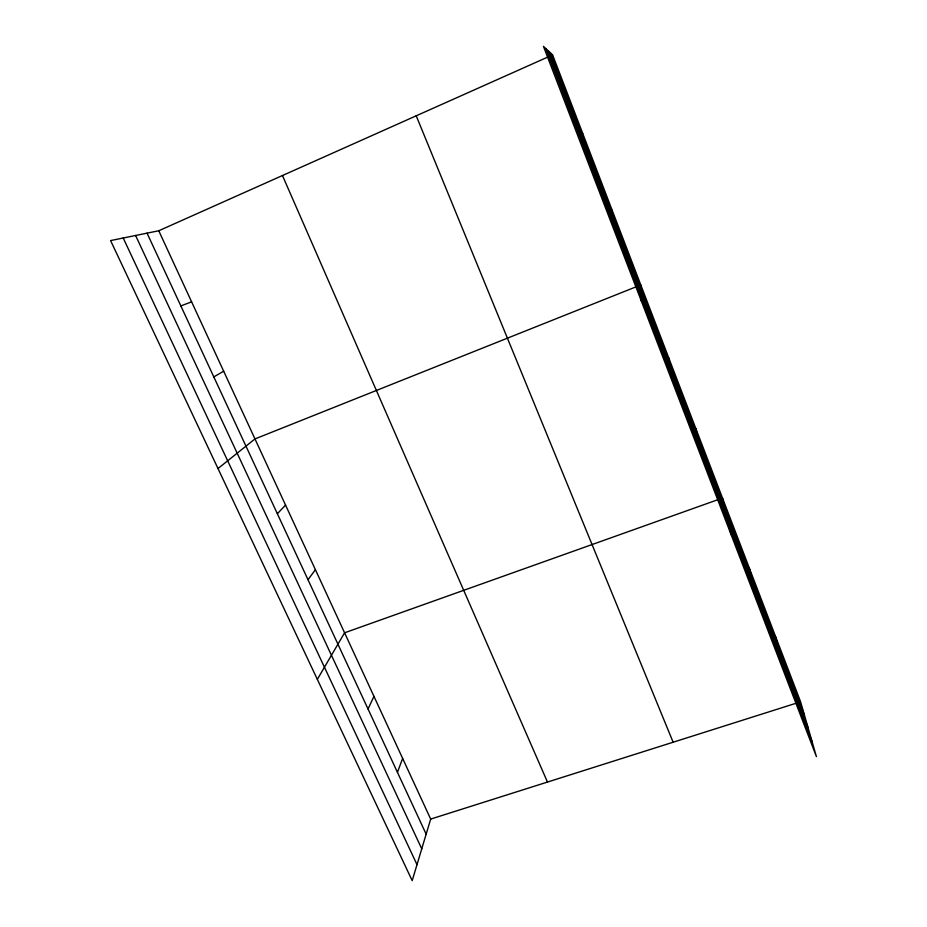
<?xml version="1.0" encoding="UTF-8"?>
<svg xmlns="http://www.w3.org/2000/svg" width="927" height="927" viewBox="0 0 927 927"><rect width="100%" height="100%" fill="white"/><g stroke="black" fill="none" stroke-linecap="round" stroke-linejoin="round"><path stroke-width="1.39" d="M158.76 230.765L430.684 819.086L412.191 880.65L110.58 240.58L158.76 230.765L548.703 56.663M611.53 212.225L612.156 210.244M397.44 772.318L402.642 758.425M368.042 709.016L373.952 696.351M317.347 679.375L344.577 632.805L718.448 499.491M308.007 579.734L315.4 569.676M277.358 513.743L285.539 505.076M218.007 468.541L254.971 438.935L636.826 286.524M213.813 376.895L223.674 371.217M180.846 305.922L191.611 301.843M430.684 819.086L796.49 703.118M581.38 133.604L582.77 133.592M123.21 238.007L416.999 864.636M135.597 235.481L421.75 848.842M147.057 233.152L426.153 834.149M282.468 175.527L547.475 782.064M416.223 115.817L673.129 742.226M550.395 52.851L804.451 715.169M548.216 50.811L808.217 728.228M545.852 48.61L812.284 742.307M775.204 635.574L778.506 647.509M749.178 567.672L751.89 578.124M722.492 498.042L731.113 534.67M695.934 428.772L697.394 436.072M668.703 357.764L669.514 363.372M640.789 284.937L641.229 300.812M552.619 54.925L543.442 46.35L816.42 756.629L800.604 701.82L552.619 54.925"/></g></svg>
